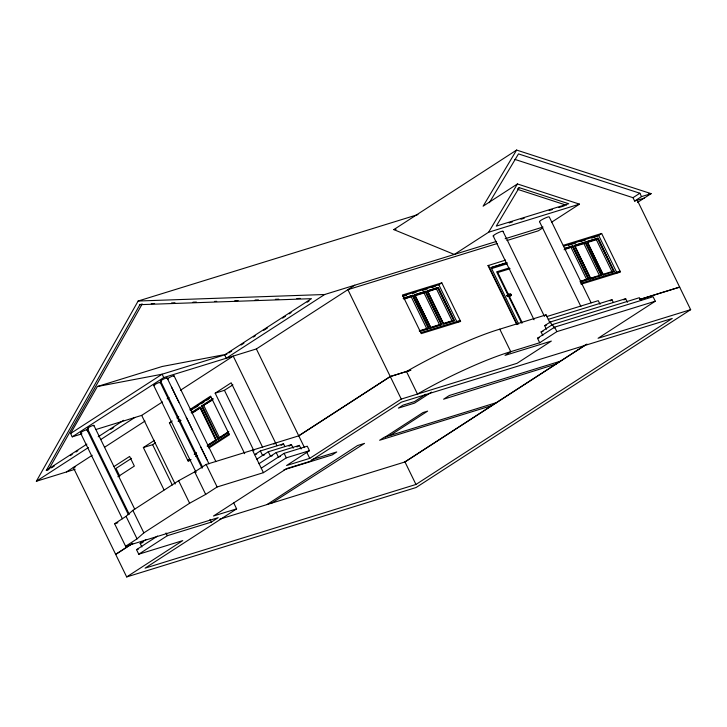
<?xml version="1.0" encoding="UTF-8"?>
<svg xmlns="http://www.w3.org/2000/svg" width="727" height="727" viewBox="0 0 727 727"><rect width="100%" height="100%" fill="white"/><g stroke="black" fill="none" stroke-linecap="round" stroke-linejoin="round"><path stroke-width="1.09" d="M506.946 295.398C510.999 291.263 513.816 297.125 507.473 296.48L506.946 295.398L507.8 295.698M508.309 295.671L507.982 295.298L507.737 296.034L508.028 295.28M75.117 469.278L36.35 481.256L138.139 301.023L417.934 214.574M142.228 303.95L48.627 469.687L46.31 470.405L139.92 304.668L141.456 304.186M81.933 433.846L72.237 436.836L70.601 433.492L97.373 386.519L162.194 366.49L226.951 354.176L162.13 374.205L97.373 386.519M637.57 202.406L651.092 193.646L516.606 150.062L483.11 206.186L517.433 183.949L579.492 204.142L551.666 222.171M489.344 202.706L518.478 153.897L639.869 193.237L641.514 196.608L651.092 193.646L648.829 193.727M516.606 150.062L393.816 229.605L454.302 254.45L488.626 232.222L517.433 183.949M519.232 187.648L496.268 226.124L568.705 203.742L519.232 187.648L517.706 188.629M157.514 536.072L136.549 549.657L138.766 554.21L167.355 535.69L211.348 522.104L218.209 517.651L125.607 546.268L114.621 523.749L126.062 516.334L132.868 510.354L178.633 480.711L194.709 471.868L206.15 464.462L298.752 435.846L390.281 376.559L410.673 370.197M125.607 546.268L137.049 538.852L143.855 532.873L189.62 503.229L205.686 494.387L217.128 486.981L263.438 472.668L286.311 457.846L309.466 450.695L307.267 446.196L284.121 453.348L261.238 468.17M507.473 296.48L507.855 295.971L507.319 296.162M70.601 433.492L162.13 374.205L163.757 377.549L256.367 348.942L354.758 285.211M72.237 436.836L163.757 377.549M46.31 470.405L86.876 444.124M98.2 436.791L123.672 420.297M51.453 467.861L54.289 466.025M70.328 455.638L72.209 454.411M75.99 451.967L77.871 450.749M110.895 429.357L113.721 427.521M228.841 352.958L231.668 351.123M241.1 345.016L243.936 343.18M253.369 337.064L255.259 335.847M263.747 330.349L267.518 327.904M282.621 318.126L285.447 316.29M289.219 313.846L291.109 312.619M307.148 302.232L309.039 301.014M36.35 481.256L88.385 447.55M100.68 439.59L134.74 417.525M496.496 241.419L324.66 294.508L226.27 358.238L224.634 354.894L311.438 298.67L139.92 304.668M95.946 429.512L141.683 415.381L162.448 401.931M167.165 398.878L169.055 397.66M180.378 390.317L233.213 356.094L276.923 445.706M66.448 471.959L92.184 455.293M104.452 447.341L145.018 421.06M191.047 459.609L188.238 461.427L169.409 422.823L172.217 421.006M176.897 417.97L178.769 416.762M190.001 409.483L210.594 396.142L229.423 434.746L208.831 448.086M244.681 453.675L215.174 393.18L231.186 382.802L262.665 447.341M190.201 410.373L210.794 397.033M190.883 410.482L192.755 409.265M194.627 408.056L198.371 405.63M201.179 403.812L203.987 401.995M206.795 400.168L209.603 398.351M215.174 393.18L224.434 390.317L232.913 384.828M178.033 421.151L180.16 419.852M191.183 412.709L200.125 406.911L216.355 440.18L200.616 407.92M201.588 405.884L218.045 439.081L201.588 405.884L212.975 398.514M178.742 421.487L180.496 420.351M191.846 412.945L199.98 407.674L215.719 439.926L207.577 445.206M228.823 431.465L218.191 438.363L202.433 406.057L213.075 399.168M202.433 406.057L212.684 399.886M179.251 421.624L181.005 420.488M192.328 413.1L200.47 407.829M114.075 466.507L129.633 456.429L134.341 466.08L117.865 476.758M164.02 489.889L143.364 447.541L154.478 440.335M131.569 458.31L116.011 468.388L119.773 476.112M143.364 447.541L152.625 444.679L155.396 442.879M403.912 298.152L413.045 295.253L429.175 328.331L420.042 331.23M404.248 299.142L412.672 296.071L428.276 328.068L419.206 330.867M414.435 294.908L425.777 291.318L441.68 324.551L430.566 327.977L414.435 294.908L425.777 291.318M424.05 292.972L425.422 292.09L441.062 324.16L439.69 325.051L424.05 292.972L414.717 295.862M442.807 323.042L427.167 290.973L438.281 287.456L454.411 320.534L444.288 323.742M402.667 295.953L438.835 284.775L441.807 282.848L460.636 321.452L421.278 333.611L402.449 295.008L441.807 282.848M427.167 290.973L438.281 287.456M427.403 291.918L437.927 288.201L453.593 320.316L443.425 323.451L427.758 291.336L437.927 288.201M542.596 228.042L538.307 230.822L506.937 240.519M194.436 453.666L196.19 452.53M194.254 454.42L196.154 453.185M207.177 446.051L216.119 440.253M217.818 439.153L228.26 432.392M207.404 445.978L216.355 440.18M219 438.472L228.487 432.32M189.647 459.273L187.775 460.491L189.783 459.864M208.367 447.15L228.96 433.81M195.727 456.574L197.599 455.366M506.319 262.838L491.352 267.463M430.566 327.977L441.907 324.396M514.834 159.386L632.999 197.689L639.869 193.237M443.297 324.042L454.411 320.534M632.999 197.689L634.644 201.052L641.514 196.608M572.649 246.035L588.861 279.277L572.649 246.035L564.734 248.48M564.088 249.77L572.512 246.698L588.198 278.859L580.773 281.622M574.266 245.535L585.608 241.955L601.829 275.197L585.38 242.1L574.266 245.535L590.488 278.777L601.829 275.197M457.937 321.934L460.164 320.489L420.806 332.648M284.839 446.505L283.521 443.797L260.366 450.949L254.65 454.657L256.749 454.012M273.815 444.088L275.578 442.952M583.881 243.609L585.253 242.718L600.975 274.96L599.602 275.851L583.881 243.609L574.548 246.489M586.998 241.6L598.112 238.092L614.097 271.48L597.885 238.238L586.998 241.6L603.219 274.842L614.324 271.335M597.976 235.839L601.638 233.467L620.467 272.071L581.109 284.23M507.173 296.252L507.973 295.553M507.864 295.807L508.318 295.516M510.636 294.171L510.917 295.416M256.84 459.164L268.281 451.749L291.436 444.597L293.19 448.205M596.385 239.719L597.758 238.829L613.506 271.107L612.134 271.998L596.385 239.719L588.252 242.236M281.067 445.387L283.521 443.797M115.675 554.374L132.777 543.287L115.702 554.419M298.724 435.8L390.254 376.513L410.81 370.216M259.039 463.662L276.205 452.548L299.351 445.397L301.105 448.995M288.982 446.187L291.436 444.597M141.892 546.968L140.138 543.369L145.854 539.661M296.898 446.987L299.351 445.397M309.466 450.695L286.583 465.516L309.738 458.364L401.259 399.078L517.015 363.318L551.339 341.081L505.038 355.385L510.763 351.686L539.698 342.744L556.855 331.63L655.281 301.214L653.082 296.716L554.665 327.123L537.498 338.237L539.698 342.744M75.481 466.843L73.309 467.516L126.68 576.938L182.75 540.615L138.766 554.21M590.488 278.777L574.494 245.381M236.62 508.864L145.091 568.15L415.962 484.464L672.239 318.462L401.368 402.149L309.847 461.436L286.692 468.588L213.474 516.016L236.62 508.864L233.758 502.993M603.219 274.842L587.234 241.455M544.441 315.918L546.077 314.855L550.03 322.97M425.877 394.225L414.535 401.568L402.958 405.148L398.387 408.111L414.59 403.103L431.511 392.144M618.159 272.289L619.995 271.107L580.637 283.266M267.209 504.456L357.575 445.524L364.518 443.379L271.834 503.02M546.44 329.258L544.687 325.651L550.403 321.952L625.674 298.688L627.428 302.296M542.851 335.547L541.088 331.948L552.529 324.533L639.378 297.707L640.696 300.405M385.355 436.936L423.014 412.545L427.64 411.118L389.99 435.509M610.107 300.887L611.97 299.678L613.288 302.387M623.811 299.906L625.674 298.688M404.957 461.89L585.171 345.161M219.708 519.187L404.975 461.945L586.943 344.071M655.281 301.214L598.076 338.273L690.65 309.666L637.279 200.243M690.65 309.666L416.071 487.526L126.68 576.938M516.761 324.56L488.008 265.609L488.471 265.391L517.224 324.342M509.118 222.925L512.362 221.926M521.014 219.254L524.258 218.245M549.121 210.566L552.366 209.567M558.854 207.558L564.252 205.886M488.626 232.222L579.492 204.142M505.147 238.738L543.005 227.042M497.195 243.527L347.888 289.655L401.259 399.078M634.644 201.052L644.222 198.098M488.008 265.609L505.601 260.093M491.116 267.609L507.155 262.656M563.343 245.299L601.638 233.467M563.561 246.235L598.657 235.394L617.014 273.034M491.588 268.581L507.137 263.774M403.194 296.325L406.384 295.344M412.763 293.372L415.953 292.381M422.342 290.409L427.658 288.773M431.911 287.456L435.1 286.465M568.341 245.308L575.784 243M580.037 241.691L585.362 240.046M591.742 238.074L597.058 236.429M403.149 298.315L413.045 295.253M564.961 248.334L572.876 245.89M425.422 292.09L415.053 295.289L430.693 327.368L441.062 324.16M585.253 242.718L574.884 245.926L590.615 278.159L600.975 274.96M587.598 241.973L597.758 238.829M403.603 298.87L412.672 296.071M564.452 249.197L572.512 246.698M509.236 267.936L496.641 271.825L521.613 323.024M510.109 268.708L497.731 272.534L522.304 322.906M507.519 295.335L510.954 294.271M507.828 295.971L511.272 294.944M507.7 296.334L511.145 295.271M580.137 281.349L588.198 278.859M603.337 274.252L613.506 271.107M419.852 331.13L429.175 328.331M590.279 278.732L595.458 277.132M580.191 281.885L589.088 279.132M169.409 422.823L171.463 422.187M499.776 329.167L510.763 351.686A81.951 11.259 -26 0 0 417.471 394.07L406.484 371.552A81.951 11.259 -26 0 1 499.776 329.167L546.077 314.855M546.795 316.572L598.266 300.669L600.02 304.277M548.276 319.362L611.97 299.678M544.687 325.651L546.613 325.06M639.506 299.506L679.645 287.101M639.651 299.515L679.663 287.147M541.088 331.948L543.024 331.348M537.498 338.237L539.434 337.646M560.453 361.174L449.322 395.506L443.606 399.205L555.873 364.136M264.664 454.802L262.565 455.456L260.366 450.949M272.589 455.602L270.48 456.256L268.281 451.749M280.504 456.402L278.396 457.056L276.205 452.548M311.928 459.628L336.737 451.958L332.166 454.929L283.957 469.815M496.477 402.604L384.201 437.3L379.621 440.262L491.906 405.566M114.621 523.749L117.856 522.749M140.138 543.369L143.028 542.469M136.549 549.657L138.475 549.058M393.816 229.605L396.061 229.287M138.139 301.023L324.66 294.508M151.261 303.632L154.642 303.513M171.572 302.923L174.953 302.805M193.009 302.178L196.399 302.059M214.447 301.423L216.71 301.341M234.766 300.714L238.147 300.596M255.077 300.006L258.458 299.887M275.388 299.297L278.768 299.179M296.825 298.543L300.215 298.424M518.024 189.474L566.415 205.223M571.14 247.589L586.825 279.75M591.151 302.823L549.248 216.928A5.416 0.745 -26 0 0 543.705 218.754A5.416 0.745 -26 0 0 539.661 221.717M539.489 221.59L580.891 306.476M554.665 327.123L556.855 331.63M552.529 324.533L554.292 328.141M550.403 321.952L552.156 325.551M502.948 231.295L544.323 316.127M493.179 235.957L534.063 319.78M491.116 267.536L518.66 324.078M438.835 284.775L457.092 322.215M438.045 287.61L454.184 320.689M436.554 289.092L452.221 321.207M427.394 290.818L443.525 323.897M425.549 291.472L441.68 324.551M414.663 294.753L430.793 327.832M412.818 295.407L428.948 328.477M411.3 296.961L426.903 328.949M404.975 461.945L415.962 484.464M256.367 348.942L304.486 447.596M306.394 451.512L309.738 458.364M284.121 453.348L286.311 457.846M224.434 390.317L253.941 450.822M252.451 450.149L263.438 472.668M203.824 405.63L219.572 437.927M174.053 375.823L215.919 461.663M167.11 377.967L208.976 463.817M171.481 387.009L178.869 402.158M186.257 417.307L192.664 430.439M200.543 446.596L206.95 459.728M206.15 464.462L217.128 486.981M160.594 381.075L202.47 466.925M160.24 382.411L202.115 468.261M153.733 385.519L196.099 472.377M194.709 471.868L205.686 494.387M210.012 519.369L211.348 522.104M178.633 480.711L189.62 503.229M141.683 415.381L175.18 484.055M152.625 444.679L172.29 485.009M166.029 532.955L167.355 535.69M93.865 425.404L134.749 509.227M132.868 510.354L143.855 532.873M87.394 428.494L129.261 514.343M87.022 429.839L128.397 514.68M126.062 516.334L137.049 538.852M80.515 432.947L122.381 518.796M493.851 236.048A5.416 0.745 -26 0 1 497.395 233.122A5.416 0.745 -26 0 1 502.784 231.586M87.576 430.893A3.617 0.5 -26 0 1 88.394 429.966M80.961 433.01A3.617 0.5 -26 0 1 83.323 431.056A3.617 0.5 -26 0 1 86.913 430.039M88.358 428.421A3.59 0.491 -26 0 1 88.14 427.785A3.59 0.491 -26 0 1 92.474 425.622A3.59 0.491 -26 0 1 93.447 425.877M154.697 385.446A3.617 0.5 -26 0 1 154.478 384.81A3.617 0.5 -26 0 1 158.84 382.629A3.617 0.5 -26 0 1 159.813 382.893M161.567 381.003A3.617 0.5 -26 0 1 161.349 380.357A3.617 0.5 -26 0 1 165.701 378.185A3.617 0.5 -26 0 1 166.683 378.449M168.51 378.858A3.617 0.5 -26 0 1 168.291 378.213A3.617 0.5 -26 0 1 172.653 376.041A3.617 0.5 -26 0 1 173.626 376.295"/></g></svg>
